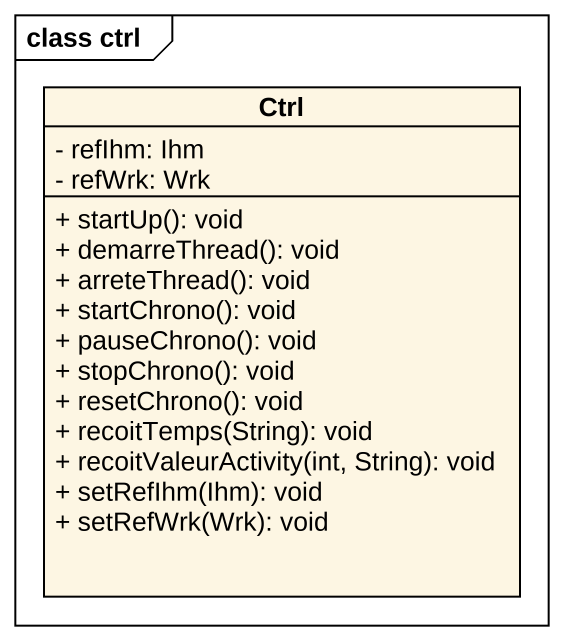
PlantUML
@startuml
mainframe class ctrl
hide circle
hide empty members
skinparam classAttributeIconSize 0
class Ctrl {
  - refIhm: Ihm
  - refWrk: Wrk
  + startUp(): void
  + demarreThread(): void
  + arreteThread(): void
  + startChrono(): void
  + pauseChrono(): void
  + stopChrono(): void
  + resetChrono(): void
  + recoitTemps(String): void
  + recoitValeurActivity(int, String): void
  + setRefIhm(Ihm): void
  + setRefWrk(Wrk): void
}
@enduml
